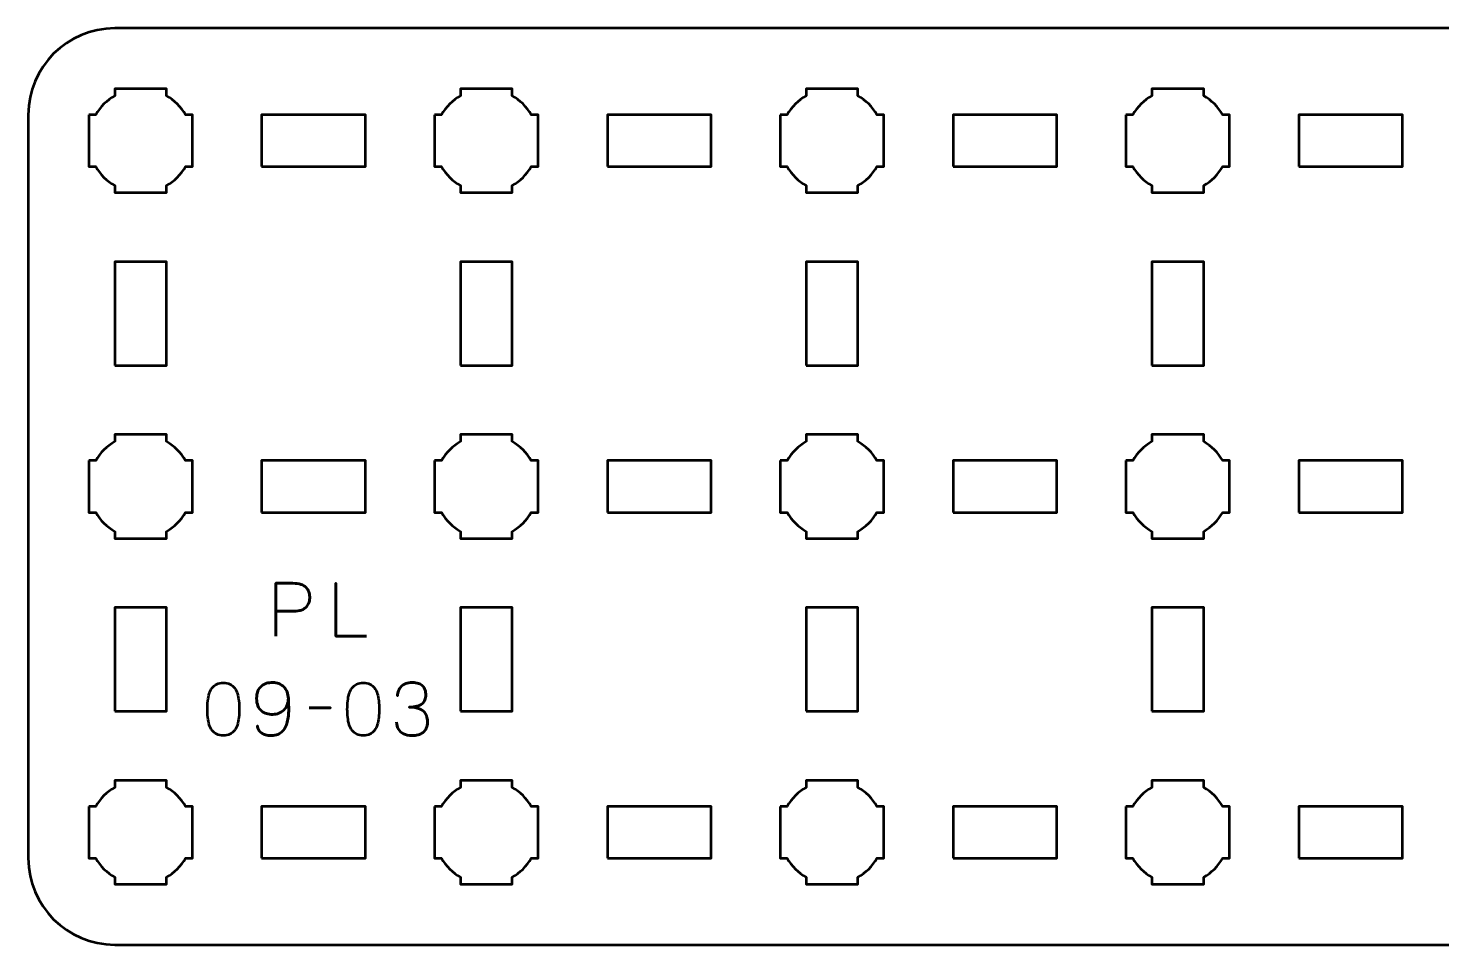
# Model space of a CAD drawing. Header units: centimetres. Extents: x -19.1 to -1.9, y -17.5 to -12.2.
# Drawn here: x -19.15 to -10.97, y -17.5 to -12.2 of the extents above; entities that cross this region are included whole.
import ezdxf

# ---------------------------------------------------------------- set-up
doc = ezdxf.new("R2010")
doc.units = ezdxf.units.CM
doc.header["$MEASUREMENT"] = 0
doc.layers.add('Layer 1', color=7, linetype='Continuous')

msp = doc.modelspace()

# ---------------------------------------------------------------- linework, layer by layer
at = {"layer": 'Layer 1', "color": 250, "lineweight": 53}
for points in [[(-17.8, -13), (-17.2, -13), (-17.2, -12.7), (-17.8, -12.7), (-17.8, -13)], [(-15.8, -13), (-15.2, -13), (-15.2, -12.7), (-15.8, -12.7), (-15.8, -13)], [(-13.8, -13), (-13.2, -13), (-13.2, -12.7), (-13.8, -12.7), (-13.8, -13)], [(-11.8, -13), (-11.2, -13), (-11.2, -12.7), (-11.8, -12.7), (-11.8, -13)], [(-18.65, -14.15), (-18.35, -14.15), (-18.35, -13.55), (-18.65, -13.55), (-18.65, -14.15)], [(-16.65, -14.15), (-16.35, -14.15), (-16.35, -13.55), (-16.65, -13.55), (-16.65, -14.15)], [(-14.65, -14.15), (-14.35, -14.15), (-14.35, -13.55), (-14.65, -13.55), (-14.65, -14.15)], [(-12.65, -14.15), (-12.35, -14.15), (-12.35, -13.55), (-12.65, -13.55), (-12.65, -14.15)], [(-17.8, -15), (-17.2, -15), (-17.2, -14.7), (-17.8, -14.7), (-17.8, -15)], [(-15.8, -15), (-15.2, -15), (-15.2, -14.7), (-15.8, -14.7), (-15.8, -15)], [(-13.8, -15), (-13.2, -15), (-13.2, -14.7), (-13.8, -14.7), (-13.8, -15)], [(-11.8, -15), (-11.2, -15), (-11.2, -14.7), (-11.8, -14.7), (-11.8, -15)], [(-18.65, -16.15), (-18.35, -16.15), (-18.35, -15.55), (-18.65, -15.55), (-18.65, -16.15)], [(-16.65, -16.15), (-16.35, -16.15), (-16.35, -15.55), (-16.65, -15.55), (-16.65, -16.15)], [(-14.65, -16.15), (-14.35, -16.15), (-14.35, -15.55), (-14.65, -15.55), (-14.65, -16.15)], [(-12.65, -16.15), (-12.35, -16.15), (-12.35, -15.55), (-12.65, -15.55), (-12.65, -16.15)], [(-17.8, -17), (-17.2, -17), (-17.2, -16.7), (-17.8, -16.7), (-17.8, -17)], [(-15.8, -17), (-15.2, -17), (-15.2, -16.7), (-15.8, -16.7), (-15.8, -17)], [(-13.8, -17), (-13.2, -17), (-13.2, -16.7), (-13.8, -16.7), (-13.8, -17)], [(-11.8, -17), (-11.2, -17), (-11.2, -16.7), (-11.8, -16.7), (-11.8, -17)]]:
    msp.add_lwpolyline(points, close=True, dxfattribs=at)
msp.add_open_spline([(-19.15, -17), (-19.15, -17), (-19.15, -12.7), (-19.15, -12.7), (-19.15, -12.7), (-19.15, -12.42391), (-18.92609, -12.2), (-18.65, -12.2), (-18.65, -12.2), (-18.65, -12.2), (-2.35, -12.2), (-2.35, -12.2), (-2.35, -12.2), (-2.07391, -12.2), (-1.85, -12.42391), (-1.85, -12.7), (-1.85, -12.7), (-1.85, -12.7), (-1.85, -17), (-1.85, -17), (-1.85, -17), (-1.85, -17.27609), (-2.07391, -17.5), (-2.35, -17.5), (-2.35, -17.5), (-2.35, -17.5), (-18.65, -17.5), (-18.65, -17.5), (-18.65, -17.5), (-18.92609, -17.5), (-19.15, -17.27609), (-19.15, -17)], degree=3, knots=[0, 0, 0, 0, 0.125, 0.125, 0.125, 0.125, 0.25, 0.25, 0.25, 0.25, 0.375, 0.375, 0.375, 0.375, 0.5, 0.5, 0.5, 0.5, 0.625, 0.625, 0.625, 0.625, 0.75, 0.75, 0.75, 0.75, 0.875, 0.875, 0.875, 0.875, 1, 1, 1, 1], dxfattribs=at)
at = {"layer": 'Layer 1', "lineweight": 53}
for points in [[(-18.8, -12.7), (-18.8, -12.7), (-18.75985, -12.7), (-18.75985, -12.7), (-18.75985, -12.7), (-18.7335, -12.65447), (-18.69553, -12.6165), (-18.65, -12.59015), (-18.65, -12.59015), (-18.65, -12.59015), (-18.65, -12.55), (-18.65, -12.55), (-18.65, -12.55), (-18.65, -12.55), (-18.5, -12.55), (-18.5, -12.55), (-18.5, -12.55), (-18.5, -12.55), (-18.35, -12.55), (-18.35, -12.55), (-18.35, -12.55), (-18.35, -12.55), (-18.35, -12.59015), (-18.35, -12.59015), (-18.35, -12.59015), (-18.30447, -12.6165), (-18.2665, -12.65447), (-18.24015, -12.7), (-18.24015, -12.7), (-18.24015, -12.7), (-18.2, -12.7), (-18.2, -12.7), (-18.2, -12.7), (-18.2, -12.7), (-18.2, -12.85), (-18.2, -12.85), (-18.2, -12.85), (-18.2, -12.85), (-18.2, -13), (-18.2, -13), (-18.2, -13), (-18.2, -13), (-18.24015, -13), (-18.24015, -13), (-18.24015, -13), (-18.2665, -13.04553), (-18.30447, -13.0835), (-18.35, -13.10985), (-18.35, -13.10985), (-18.35, -13.10985), (-18.35, -13.15), (-18.35, -13.15), (-18.35, -13.15), (-18.35, -13.15), (-18.5, -13.15), (-18.5, -13.15), (-18.5, -13.15), (-18.5, -13.15), (-18.65, -13.15), (-18.65, -13.15), (-18.65, -13.15), (-18.65, -13.15), (-18.65, -13.10985), (-18.65, -13.10985), (-18.65, -13.10985), (-18.69553, -13.0835), (-18.7335, -13.04553), (-18.75985, -13), (-18.75985, -13), (-18.75985, -13), (-18.8, -13), (-18.8, -13), (-18.8, -13), (-18.8, -13), (-18.8, -12.85), (-18.8, -12.85), (-18.8, -12.85), (-18.8, -12.85), (-18.8, -12.7), (-18.8, -12.7)], [(-16.8, -12.7), (-16.8, -12.7), (-16.75985, -12.7), (-16.75985, -12.7), (-16.75985, -12.7), (-16.7335, -12.65447), (-16.69553, -12.6165), (-16.65, -12.59015), (-16.65, -12.59015), (-16.65, -12.59015), (-16.65, -12.55), (-16.65, -12.55), (-16.65, -12.55), (-16.65, -12.55), (-16.5, -12.55), (-16.5, -12.55), (-16.5, -12.55), (-16.5, -12.55), (-16.35, -12.55), (-16.35, -12.55), (-16.35, -12.55), (-16.35, -12.55), (-16.35, -12.59015), (-16.35, -12.59015), (-16.35, -12.59015), (-16.30447, -12.6165), (-16.2665, -12.65447), (-16.24015, -12.7), (-16.24015, -12.7), (-16.24015, -12.7), (-16.2, -12.7), (-16.2, -12.7), (-16.2, -12.7), (-16.2, -12.7), (-16.2, -12.85), (-16.2, -12.85), (-16.2, -12.85), (-16.2, -12.85), (-16.2, -13), (-16.2, -13), (-16.2, -13), (-16.2, -13), (-16.24015, -13), (-16.24015, -13), (-16.24015, -13), (-16.2665, -13.04553), (-16.30447, -13.0835), (-16.35, -13.10985), (-16.35, -13.10985), (-16.35, -13.10985), (-16.35, -13.15), (-16.35, -13.15), (-16.35, -13.15), (-16.35, -13.15), (-16.5, -13.15), (-16.5, -13.15), (-16.5, -13.15), (-16.5, -13.15), (-16.65, -13.15), (-16.65, -13.15), (-16.65, -13.15), (-16.65, -13.15), (-16.65, -13.10985), (-16.65, -13.10985), (-16.65, -13.10985), (-16.69553, -13.0835), (-16.7335, -13.04553), (-16.75985, -13), (-16.75985, -13), (-16.75985, -13), (-16.8, -13), (-16.8, -13), (-16.8, -13), (-16.8, -13), (-16.8, -12.85), (-16.8, -12.85), (-16.8, -12.85), (-16.8, -12.85), (-16.8, -12.7), (-16.8, -12.7)], [(-14.8, -12.7), (-14.8, -12.7), (-14.75985, -12.7), (-14.75985, -12.7), (-14.75985, -12.7), (-14.7335, -12.65447), (-14.69553, -12.6165), (-14.65, -12.59015), (-14.65, -12.59015), (-14.65, -12.59015), (-14.65, -12.55), (-14.65, -12.55), (-14.65, -12.55), (-14.65, -12.55), (-14.5, -12.55), (-14.5, -12.55), (-14.5, -12.55), (-14.5, -12.55), (-14.35, -12.55), (-14.35, -12.55), (-14.35, -12.55), (-14.35, -12.55), (-14.35, -12.59015), (-14.35, -12.59015), (-14.35, -12.59015), (-14.30447, -12.6165), (-14.2665, -12.65447), (-14.24015, -12.7), (-14.24015, -12.7), (-14.24015, -12.7), (-14.2, -12.7), (-14.2, -12.7), (-14.2, -12.7), (-14.2, -12.7), (-14.2, -12.85), (-14.2, -12.85), (-14.2, -12.85), (-14.2, -12.85), (-14.2, -13), (-14.2, -13), (-14.2, -13), (-14.2, -13), (-14.24015, -13), (-14.24015, -13), (-14.24015, -13), (-14.2665, -13.04553), (-14.30447, -13.0835), (-14.35, -13.10985), (-14.35, -13.10985), (-14.35, -13.10985), (-14.35, -13.15), (-14.35, -13.15), (-14.35, -13.15), (-14.35, -13.15), (-14.5, -13.15), (-14.5, -13.15), (-14.5, -13.15), (-14.5, -13.15), (-14.65, -13.15), (-14.65, -13.15), (-14.65, -13.15), (-14.65, -13.15), (-14.65, -13.10985), (-14.65, -13.10985), (-14.65, -13.10985), (-14.69553, -13.0835), (-14.7335, -13.04553), (-14.75985, -13), (-14.75985, -13), (-14.75985, -13), (-14.8, -13), (-14.8, -13), (-14.8, -13), (-14.8, -13), (-14.8, -12.85), (-14.8, -12.85), (-14.8, -12.85), (-14.8, -12.85), (-14.8, -12.7), (-14.8, -12.7)], [(-12.8, -12.7), (-12.8, -12.7), (-12.75985, -12.7), (-12.75985, -12.7), (-12.75985, -12.7), (-12.7335, -12.65447), (-12.69553, -12.6165), (-12.65, -12.59015), (-12.65, -12.59015), (-12.65, -12.59015), (-12.65, -12.55), (-12.65, -12.55), (-12.65, -12.55), (-12.65, -12.55), (-12.5, -12.55), (-12.5, -12.55), (-12.5, -12.55), (-12.5, -12.55), (-12.35, -12.55), (-12.35, -12.55), (-12.35, -12.55), (-12.35, -12.55), (-12.35, -12.59015), (-12.35, -12.59015), (-12.35, -12.59015), (-12.30447, -12.6165), (-12.2665, -12.65447), (-12.24015, -12.7), (-12.24015, -12.7), (-12.24015, -12.7), (-12.2, -12.7), (-12.2, -12.7), (-12.2, -12.7), (-12.2, -12.7), (-12.2, -12.85), (-12.2, -12.85), (-12.2, -12.85), (-12.2, -12.85), (-12.2, -13), (-12.2, -13), (-12.2, -13), (-12.2, -13), (-12.24015, -13), (-12.24015, -13), (-12.24015, -13), (-12.2665, -13.04553), (-12.30447, -13.0835), (-12.35, -13.10985), (-12.35, -13.10985), (-12.35, -13.10985), (-12.35, -13.15), (-12.35, -13.15), (-12.35, -13.15), (-12.35, -13.15), (-12.5, -13.15), (-12.5, -13.15), (-12.5, -13.15), (-12.5, -13.15), (-12.65, -13.15), (-12.65, -13.15), (-12.65, -13.15), (-12.65, -13.15), (-12.65, -13.10985), (-12.65, -13.10985), (-12.65, -13.10985), (-12.69553, -13.0835), (-12.7335, -13.04553), (-12.75985, -13), (-12.75985, -13), (-12.75985, -13), (-12.8, -13), (-12.8, -13), (-12.8, -13), (-12.8, -13), (-12.8, -12.85), (-12.8, -12.85), (-12.8, -12.85), (-12.8, -12.85), (-12.8, -12.7), (-12.8, -12.7)], [(-18.8, -14.7), (-18.8, -14.7), (-18.75985, -14.7), (-18.75985, -14.7), (-18.75985, -14.7), (-18.7335, -14.65447), (-18.69553, -14.6165), (-18.65, -14.59015), (-18.65, -14.59015), (-18.65, -14.59015), (-18.65, -14.55), (-18.65, -14.55), (-18.65, -14.55), (-18.65, -14.55), (-18.5, -14.55), (-18.5, -14.55), (-18.5, -14.55), (-18.5, -14.55), (-18.35, -14.55), (-18.35, -14.55), (-18.35, -14.55), (-18.35, -14.55), (-18.35, -14.59015), (-18.35, -14.59015), (-18.35, -14.59015), (-18.30447, -14.6165), (-18.2665, -14.65447), (-18.24015, -14.7), (-18.24015, -14.7), (-18.24015, -14.7), (-18.2, -14.7), (-18.2, -14.7), (-18.2, -14.7), (-18.2, -14.7), (-18.2, -14.85), (-18.2, -14.85), (-18.2, -14.85), (-18.2, -14.85), (-18.2, -15), (-18.2, -15), (-18.2, -15), (-18.2, -15), (-18.24015, -15), (-18.24015, -15), (-18.24015, -15), (-18.2665, -15.04553), (-18.30447, -15.0835), (-18.35, -15.10985), (-18.35, -15.10985), (-18.35, -15.10985), (-18.35, -15.15), (-18.35, -15.15), (-18.35, -15.15), (-18.35, -15.15), (-18.5, -15.15), (-18.5, -15.15), (-18.5, -15.15), (-18.5, -15.15), (-18.65, -15.15), (-18.65, -15.15), (-18.65, -15.15), (-18.65, -15.15), (-18.65, -15.10985), (-18.65, -15.10985), (-18.65, -15.10985), (-18.69553, -15.0835), (-18.7335, -15.04553), (-18.75985, -15), (-18.75985, -15), (-18.75985, -15), (-18.8, -15), (-18.8, -15), (-18.8, -15), (-18.8, -15), (-18.8, -14.85), (-18.8, -14.85), (-18.8, -14.85), (-18.8, -14.85), (-18.8, -14.7), (-18.8, -14.7)], [(-16.8, -14.7), (-16.8, -14.7), (-16.75985, -14.7), (-16.75985, -14.7), (-16.75985, -14.7), (-16.7335, -14.65447), (-16.69553, -14.6165), (-16.65, -14.59015), (-16.65, -14.59015), (-16.65, -14.59015), (-16.65, -14.55), (-16.65, -14.55), (-16.65, -14.55), (-16.65, -14.55), (-16.5, -14.55), (-16.5, -14.55), (-16.5, -14.55), (-16.5, -14.55), (-16.35, -14.55), (-16.35, -14.55), (-16.35, -14.55), (-16.35, -14.55), (-16.35, -14.59015), (-16.35, -14.59015), (-16.35, -14.59015), (-16.30447, -14.6165), (-16.2665, -14.65447), (-16.24015, -14.7), (-16.24015, -14.7), (-16.24015, -14.7), (-16.2, -14.7), (-16.2, -14.7), (-16.2, -14.7), (-16.2, -14.7), (-16.2, -14.85), (-16.2, -14.85), (-16.2, -14.85), (-16.2, -14.85), (-16.2, -15), (-16.2, -15), (-16.2, -15), (-16.2, -15), (-16.24015, -15), (-16.24015, -15), (-16.24015, -15), (-16.2665, -15.04553), (-16.30447, -15.0835), (-16.35, -15.10985), (-16.35, -15.10985), (-16.35, -15.10985), (-16.35, -15.15), (-16.35, -15.15), (-16.35, -15.15), (-16.35, -15.15), (-16.5, -15.15), (-16.5, -15.15), (-16.5, -15.15), (-16.5, -15.15), (-16.65, -15.15), (-16.65, -15.15), (-16.65, -15.15), (-16.65, -15.15), (-16.65, -15.10985), (-16.65, -15.10985), (-16.65, -15.10985), (-16.69553, -15.0835), (-16.7335, -15.04553), (-16.75985, -15), (-16.75985, -15), (-16.75985, -15), (-16.8, -15), (-16.8, -15), (-16.8, -15), (-16.8, -15), (-16.8, -14.85), (-16.8, -14.85), (-16.8, -14.85), (-16.8, -14.85), (-16.8, -14.7), (-16.8, -14.7)], [(-14.8, -14.7), (-14.8, -14.7), (-14.75985, -14.7), (-14.75985, -14.7), (-14.75985, -14.7), (-14.7335, -14.65447), (-14.69553, -14.6165), (-14.65, -14.59015), (-14.65, -14.59015), (-14.65, -14.59015), (-14.65, -14.55), (-14.65, -14.55), (-14.65, -14.55), (-14.65, -14.55), (-14.5, -14.55), (-14.5, -14.55), (-14.5, -14.55), (-14.5, -14.55), (-14.35, -14.55), (-14.35, -14.55), (-14.35, -14.55), (-14.35, -14.55), (-14.35, -14.59015), (-14.35, -14.59015), (-14.35, -14.59015), (-14.30447, -14.6165), (-14.2665, -14.65447), (-14.24015, -14.7), (-14.24015, -14.7), (-14.24015, -14.7), (-14.2, -14.7), (-14.2, -14.7), (-14.2, -14.7), (-14.2, -14.7), (-14.2, -14.85), (-14.2, -14.85), (-14.2, -14.85), (-14.2, -14.85), (-14.2, -15), (-14.2, -15), (-14.2, -15), (-14.2, -15), (-14.24015, -15), (-14.24015, -15), (-14.24015, -15), (-14.2665, -15.04553), (-14.30447, -15.0835), (-14.35, -15.10985), (-14.35, -15.10985), (-14.35, -15.10985), (-14.35, -15.15), (-14.35, -15.15), (-14.35, -15.15), (-14.35, -15.15), (-14.5, -15.15), (-14.5, -15.15), (-14.5, -15.15), (-14.5, -15.15), (-14.65, -15.15), (-14.65, -15.15), (-14.65, -15.15), (-14.65, -15.15), (-14.65, -15.10985), (-14.65, -15.10985), (-14.65, -15.10985), (-14.69553, -15.0835), (-14.7335, -15.04553), (-14.75985, -15), (-14.75985, -15), (-14.75985, -15), (-14.8, -15), (-14.8, -15), (-14.8, -15), (-14.8, -15), (-14.8, -14.85), (-14.8, -14.85), (-14.8, -14.85), (-14.8, -14.85), (-14.8, -14.7), (-14.8, -14.7)], [(-12.8, -14.7), (-12.8, -14.7), (-12.75985, -14.7), (-12.75985, -14.7), (-12.75985, -14.7), (-12.7335, -14.65447), (-12.69553, -14.6165), (-12.65, -14.59015), (-12.65, -14.59015), (-12.65, -14.59015), (-12.65, -14.55), (-12.65, -14.55), (-12.65, -14.55), (-12.65, -14.55), (-12.5, -14.55), (-12.5, -14.55), (-12.5, -14.55), (-12.5, -14.55), (-12.35, -14.55), (-12.35, -14.55), (-12.35, -14.55), (-12.35, -14.55), (-12.35, -14.59015), (-12.35, -14.59015), (-12.35, -14.59015), (-12.30447, -14.6165), (-12.2665, -14.65447), (-12.24015, -14.7), (-12.24015, -14.7), (-12.24015, -14.7), (-12.2, -14.7), (-12.2, -14.7), (-12.2, -14.7), (-12.2, -14.7), (-12.2, -14.85), (-12.2, -14.85), (-12.2, -14.85), (-12.2, -14.85), (-12.2, -15), (-12.2, -15), (-12.2, -15), (-12.2, -15), (-12.24015, -15), (-12.24015, -15), (-12.24015, -15), (-12.2665, -15.04553), (-12.30447, -15.0835), (-12.35, -15.10985), (-12.35, -15.10985), (-12.35, -15.10985), (-12.35, -15.15), (-12.35, -15.15), (-12.35, -15.15), (-12.35, -15.15), (-12.5, -15.15), (-12.5, -15.15), (-12.5, -15.15), (-12.5, -15.15), (-12.65, -15.15), (-12.65, -15.15), (-12.65, -15.15), (-12.65, -15.15), (-12.65, -15.10985), (-12.65, -15.10985), (-12.65, -15.10985), (-12.69553, -15.0835), (-12.7335, -15.04553), (-12.75985, -15), (-12.75985, -15), (-12.75985, -15), (-12.8, -15), (-12.8, -15), (-12.8, -15), (-12.8, -15), (-12.8, -14.85), (-12.8, -14.85), (-12.8, -14.85), (-12.8, -14.85), (-12.8, -14.7), (-12.8, -14.7)], [(-18.8, -16.7), (-18.8, -16.7), (-18.75985, -16.7), (-18.75985, -16.7), (-18.75985, -16.7), (-18.7335, -16.65447), (-18.69553, -16.6165), (-18.65, -16.59015), (-18.65, -16.59015), (-18.65, -16.59015), (-18.65, -16.55), (-18.65, -16.55), (-18.65, -16.55), (-18.65, -16.55), (-18.5, -16.55), (-18.5, -16.55), (-18.5, -16.55), (-18.5, -16.55), (-18.35, -16.55), (-18.35, -16.55), (-18.35, -16.55), (-18.35, -16.55), (-18.35, -16.59015), (-18.35, -16.59015), (-18.35, -16.59015), (-18.30447, -16.6165), (-18.2665, -16.65447), (-18.24015, -16.7), (-18.24015, -16.7), (-18.24015, -16.7), (-18.2, -16.7), (-18.2, -16.7), (-18.2, -16.7), (-18.2, -16.7), (-18.2, -16.85), (-18.2, -16.85), (-18.2, -16.85), (-18.2, -16.85), (-18.2, -17), (-18.2, -17), (-18.2, -17), (-18.2, -17), (-18.24015, -17), (-18.24015, -17), (-18.24015, -17), (-18.2665, -17.04553), (-18.30447, -17.0835), (-18.35, -17.10985), (-18.35, -17.10985), (-18.35, -17.10985), (-18.35, -17.15), (-18.35, -17.15), (-18.35, -17.15), (-18.35, -17.15), (-18.5, -17.15), (-18.5, -17.15), (-18.5, -17.15), (-18.5, -17.15), (-18.65, -17.15), (-18.65, -17.15), (-18.65, -17.15), (-18.65, -17.15), (-18.65, -17.10985), (-18.65, -17.10985), (-18.65, -17.10985), (-18.69553, -17.0835), (-18.7335, -17.04553), (-18.75985, -17), (-18.75985, -17), (-18.75985, -17), (-18.8, -17), (-18.8, -17), (-18.8, -17), (-18.8, -17), (-18.8, -16.85), (-18.8, -16.85), (-18.8, -16.85), (-18.8, -16.85), (-18.8, -16.7), (-18.8, -16.7)], [(-16.8, -16.7), (-16.8, -16.7), (-16.75985, -16.7), (-16.75985, -16.7), (-16.75985, -16.7), (-16.7335, -16.65447), (-16.69553, -16.6165), (-16.65, -16.59015), (-16.65, -16.59015), (-16.65, -16.59015), (-16.65, -16.55), (-16.65, -16.55), (-16.65, -16.55), (-16.65, -16.55), (-16.5, -16.55), (-16.5, -16.55), (-16.5, -16.55), (-16.5, -16.55), (-16.35, -16.55), (-16.35, -16.55), (-16.35, -16.55), (-16.35, -16.55), (-16.35, -16.59015), (-16.35, -16.59015), (-16.35, -16.59015), (-16.30447, -16.6165), (-16.2665, -16.65447), (-16.24015, -16.7), (-16.24015, -16.7), (-16.24015, -16.7), (-16.2, -16.7), (-16.2, -16.7), (-16.2, -16.7), (-16.2, -16.7), (-16.2, -16.85), (-16.2, -16.85), (-16.2, -16.85), (-16.2, -16.85), (-16.2, -17), (-16.2, -17), (-16.2, -17), (-16.2, -17), (-16.24015, -17), (-16.24015, -17), (-16.24015, -17), (-16.2665, -17.04553), (-16.30447, -17.0835), (-16.35, -17.10985), (-16.35, -17.10985), (-16.35, -17.10985), (-16.35, -17.15), (-16.35, -17.15), (-16.35, -17.15), (-16.35, -17.15), (-16.5, -17.15), (-16.5, -17.15), (-16.5, -17.15), (-16.5, -17.15), (-16.65, -17.15), (-16.65, -17.15), (-16.65, -17.15), (-16.65, -17.15), (-16.65, -17.10985), (-16.65, -17.10985), (-16.65, -17.10985), (-16.69553, -17.0835), (-16.7335, -17.04553), (-16.75985, -17), (-16.75985, -17), (-16.75985, -17), (-16.8, -17), (-16.8, -17), (-16.8, -17), (-16.8, -17), (-16.8, -16.85), (-16.8, -16.85), (-16.8, -16.85), (-16.8, -16.85), (-16.8, -16.7), (-16.8, -16.7)], [(-14.8, -16.7), (-14.8, -16.7), (-14.75985, -16.7), (-14.75985, -16.7), (-14.75985, -16.7), (-14.7335, -16.65447), (-14.69553, -16.6165), (-14.65, -16.59015), (-14.65, -16.59015), (-14.65, -16.59015), (-14.65, -16.55), (-14.65, -16.55), (-14.65, -16.55), (-14.65, -16.55), (-14.5, -16.55), (-14.5, -16.55), (-14.5, -16.55), (-14.5, -16.55), (-14.35, -16.55), (-14.35, -16.55), (-14.35, -16.55), (-14.35, -16.55), (-14.35, -16.59015), (-14.35, -16.59015), (-14.35, -16.59015), (-14.30447, -16.6165), (-14.2665, -16.65447), (-14.24015, -16.7), (-14.24015, -16.7), (-14.24015, -16.7), (-14.2, -16.7), (-14.2, -16.7), (-14.2, -16.7), (-14.2, -16.7), (-14.2, -16.85), (-14.2, -16.85), (-14.2, -16.85), (-14.2, -16.85), (-14.2, -17), (-14.2, -17), (-14.2, -17), (-14.2, -17), (-14.24015, -17), (-14.24015, -17), (-14.24015, -17), (-14.2665, -17.04553), (-14.30447, -17.0835), (-14.35, -17.10985), (-14.35, -17.10985), (-14.35, -17.10985), (-14.35, -17.15), (-14.35, -17.15), (-14.35, -17.15), (-14.35, -17.15), (-14.5, -17.15), (-14.5, -17.15), (-14.5, -17.15), (-14.5, -17.15), (-14.65, -17.15), (-14.65, -17.15), (-14.65, -17.15), (-14.65, -17.15), (-14.65, -17.10985), (-14.65, -17.10985), (-14.65, -17.10985), (-14.69553, -17.0835), (-14.7335, -17.04553), (-14.75985, -17), (-14.75985, -17), (-14.75985, -17), (-14.8, -17), (-14.8, -17), (-14.8, -17), (-14.8, -17), (-14.8, -16.85), (-14.8, -16.85), (-14.8, -16.85), (-14.8, -16.85), (-14.8, -16.7), (-14.8, -16.7)], [(-12.8, -16.7), (-12.8, -16.7), (-12.75985, -16.7), (-12.75985, -16.7), (-12.75985, -16.7), (-12.7335, -16.65447), (-12.69553, -16.6165), (-12.65, -16.59015), (-12.65, -16.59015), (-12.65, -16.59015), (-12.65, -16.55), (-12.65, -16.55), (-12.65, -16.55), (-12.65, -16.55), (-12.5, -16.55), (-12.5, -16.55), (-12.5, -16.55), (-12.5, -16.55), (-12.35, -16.55), (-12.35, -16.55), (-12.35, -16.55), (-12.35, -16.55), (-12.35, -16.59015), (-12.35, -16.59015), (-12.35, -16.59015), (-12.30447, -16.6165), (-12.2665, -16.65447), (-12.24015, -16.7), (-12.24015, -16.7), (-12.24015, -16.7), (-12.2, -16.7), (-12.2, -16.7), (-12.2, -16.7), (-12.2, -16.7), (-12.2, -16.85), (-12.2, -16.85), (-12.2, -16.85), (-12.2, -16.85), (-12.2, -17), (-12.2, -17), (-12.2, -17), (-12.2, -17), (-12.24015, -17), (-12.24015, -17), (-12.24015, -17), (-12.2665, -17.04553), (-12.30447, -17.0835), (-12.35, -17.10985), (-12.35, -17.10985), (-12.35, -17.10985), (-12.35, -17.15), (-12.35, -17.15), (-12.35, -17.15), (-12.35, -17.15), (-12.5, -17.15), (-12.5, -17.15), (-12.5, -17.15), (-12.5, -17.15), (-12.65, -17.15), (-12.65, -17.15), (-12.65, -17.15), (-12.65, -17.15), (-12.65, -17.10985), (-12.65, -17.10985), (-12.65, -17.10985), (-12.69553, -17.0835), (-12.7335, -17.04553), (-12.75985, -17), (-12.75985, -17), (-12.75985, -17), (-12.8, -17), (-12.8, -17), (-12.8, -17), (-12.8, -17), (-12.8, -16.85), (-12.8, -16.85), (-12.8, -16.85), (-12.8, -16.85), (-12.8, -16.7), (-12.8, -16.7)]]:
    msp.add_open_spline(points, degree=3, knots=[0, 0, 0, 0, 0.05, 0.05, 0.05, 0.05, 0.1, 0.1, 0.1, 0.1, 0.15, 0.15, 0.15, 0.15, 0.2, 0.2, 0.2, 0.2, 0.25, 0.25, 0.25, 0.25, 0.3, 0.3, 0.3, 0.3, 0.35, 0.35, 0.35, 0.35, 0.4, 0.4, 0.4, 0.4, 0.45, 0.45, 0.45, 0.45, 0.5, 0.5, 0.5, 0.5, 0.55, 0.55, 0.55, 0.55, 0.6, 0.6, 0.6, 0.6, 0.65, 0.65, 0.65, 0.65, 0.7, 0.7, 0.7, 0.7, 0.75, 0.75, 0.75, 0.75, 0.8, 0.8, 0.8, 0.8, 0.85, 0.85, 0.85, 0.85, 0.9, 0.9, 0.9, 0.9, 0.95, 0.95, 0.95, 0.95, 1, 1, 1, 1], dxfattribs=at)
at = {"layer": 'Layer 1', "color": 5, "lineweight": 53}
for points, knots in [([(-17.71762, -15.71494), (-17.71762, -15.71494), (-17.71762, -15.40972), (-17.71762, -15.40972), (-17.71762, -15.40972), (-17.71762, -15.40972), (-17.62025, -15.40972), (-17.62025, -15.40972), (-17.62025, -15.40972), (-17.60078, -15.40979), (-17.58477, -15.41198), (-17.57214, -15.41621), (-17.57214, -15.41621), (-17.55958, -15.42037), (-17.5497, -15.42616), (-17.54257, -15.4335), (-17.54257, -15.4335), (-17.53545, -15.44076), (-17.53037, -15.44909), (-17.52726, -15.45847), (-17.52726, -15.45847), (-17.52423, -15.46786), (-17.52247, -15.47766), (-17.52204, -15.48804), (-17.52204, -15.48804), (-17.52155, -15.49841), (-17.52275, -15.50857), (-17.52557, -15.51844), (-17.52557, -15.51844), (-17.52846, -15.52832), (-17.53333, -15.53728), (-17.54032, -15.54533), (-17.54032, -15.54533), (-17.54723, -15.55337), (-17.55661, -15.55979), (-17.5684, -15.56452), (-17.5684, -15.56452), (-17.58018, -15.56931), (-17.59478, -15.57171), (-17.61221, -15.57185), (-17.61221, -15.57185), (-17.61221, -15.57185), (-17.71762, -15.57185), (-17.71762, -15.57185), (-17.71762, -15.57185), (-17.71762, -15.57185), (-17.61221, -15.57185), (-17.61221, -15.57185), (-17.61221, -15.57185), (-17.59514, -15.57171), (-17.58067, -15.56931), (-17.56896, -15.56452), (-17.56896, -15.56452), (-17.55718, -15.55979), (-17.54779, -15.55337), (-17.54074, -15.54533), (-17.54074, -15.54533), (-17.53375, -15.53728), (-17.52874, -15.52832), (-17.52578, -15.51844), (-17.52578, -15.51844), (-17.52282, -15.50857), (-17.52155, -15.49841), (-17.52204, -15.48804), (-17.52204, -15.48804), (-17.52247, -15.47766), (-17.52423, -15.46786), (-17.5274, -15.45847), (-17.5274, -15.45847), (-17.53051, -15.44909), (-17.53573, -15.44076), (-17.54286, -15.4335), (-17.54286, -15.4335), (-17.55005, -15.42616), (-17.55993, -15.42037), (-17.57249, -15.41621), (-17.57249, -15.41621), (-17.58512, -15.41198), (-17.60099, -15.40979), (-17.62025, -15.40972), (-17.62025, -15.40972), (-17.62025, -15.40972), (-17.71762, -15.40972), (-17.71762, -15.40972), (-17.71762, -15.40972), (-17.71762, -15.40972), (-17.71762, -15.71494), (-17.71762, -15.71494)], [0, 0, 0, 0, 0.0454545, 0.0454545, 0.0454545, 0.0454545, 0.0909091, 0.0909091, 0.0909091, 0.0909091, 0.1363636, 0.1363636, 0.1363636, 0.1363636, 0.1818182, 0.1818182, 0.1818182, 0.1818182, 0.2272727, 0.2272727, 0.2272727, 0.2272727, 0.2727273, 0.2727273, 0.2727273, 0.2727273, 0.3181818, 0.3181818, 0.3181818, 0.3181818, 0.3636364, 0.3636364, 0.3636364, 0.3636364, 0.4090909, 0.4090909, 0.4090909, 0.4090909, 0.4545455, 0.4545455, 0.4545455, 0.4545455, 0.5, 0.5, 0.5, 0.5, 0.5454545, 0.5454545, 0.5454545, 0.5454545, 0.5909091, 0.5909091, 0.5909091, 0.5909091, 0.6363636, 0.6363636, 0.6363636, 0.6363636, 0.6818182, 0.6818182, 0.6818182, 0.6818182, 0.7272727, 0.7272727, 0.7272727, 0.7272727, 0.7727273, 0.7727273, 0.7727273, 0.7727273, 0.8181818, 0.8181818, 0.8181818, 0.8181818, 0.8636364, 0.8636364, 0.8636364, 0.8636364, 0.9090909, 0.9090909, 0.9090909, 0.9090909, 0.9545455, 0.9545455, 0.9545455, 0.9545455, 1, 1, 1, 1]), ([(-17.19312, -15.71494), (-17.19312, -15.71494), (-17.37134, -15.71494), (-17.37134, -15.71494), (-17.37134, -15.71494), (-17.37134, -15.71494), (-17.37134, -15.40972), (-17.37134, -15.40972), (-17.37134, -15.40972), (-17.37134, -15.40972), (-17.37134, -15.71494), (-17.37134, -15.71494), (-17.37134, -15.71494), (-17.37134, -15.71494), (-17.19312, -15.71494), (-17.19312, -15.71494)], [0, 0, 0, 0, 0.25, 0.25, 0.25, 0.25, 0.5, 0.5, 0.5, 0.5, 0.75, 0.75, 0.75, 0.75, 1, 1, 1, 1]), ([(-18.02136, -16.29025), (-18.00655, -16.29018), (-17.99378, -16.28757), (-17.98312, -16.28249), (-17.98312, -16.28249), (-17.97254, -16.27741), (-17.96372, -16.27014), (-17.95667, -16.2609), (-17.95667, -16.2609), (-17.94968, -16.25159), (-17.94418, -16.24058), (-17.94009, -16.22788), (-17.94009, -16.22788), (-17.93606, -16.21518), (-17.93317, -16.20128), (-17.93155, -16.18604), (-17.93155, -16.18604), (-17.92985, -16.1708), (-17.92901, -16.15478), (-17.92908, -16.13785), (-17.92908, -16.13785), (-17.92901, -16.12099), (-17.92985, -16.10497), (-17.93155, -16.0898), (-17.93155, -16.0898), (-17.93317, -16.07463), (-17.93606, -16.06066), (-17.94009, -16.04796), (-17.94009, -16.04796), (-17.94418, -16.03533), (-17.94968, -16.02433), (-17.95667, -16.01494), (-17.95667, -16.01494), (-17.96372, -16.00563), (-17.97254, -15.99836), (-17.98312, -15.99328), (-17.98312, -15.99328), (-17.99378, -15.98813), (-18.00655, -15.98552), (-18.02136, -15.98545), (-18.02136, -15.98545), (-18.03618, -15.98552), (-18.04895, -15.98813), (-18.05961, -15.99328), (-18.05961, -15.99328), (-18.07019, -15.99836), (-18.07901, -16.00563), (-18.08606, -16.01494), (-18.08606, -16.01494), (-18.09305, -16.02433), (-18.09855, -16.03533), (-18.10264, -16.04796), (-18.10264, -16.04796), (-18.10667, -16.06066), (-18.10956, -16.07463), (-18.11118, -16.0898), (-18.11118, -16.0898), (-18.11287, -16.10497), (-18.11372, -16.12099), (-18.11365, -16.13785), (-18.11365, -16.13785), (-18.11372, -16.15478), (-18.11287, -16.1708), (-18.11118, -16.18604), (-18.11118, -16.18604), (-18.10956, -16.20128), (-18.10667, -16.21518), (-18.10264, -16.22788), (-18.10264, -16.22788), (-18.09855, -16.24058), (-18.09305, -16.25159), (-18.08606, -16.2609), (-18.08606, -16.2609), (-18.07901, -16.27014), (-18.07019, -16.27741), (-18.05961, -16.28249), (-18.05961, -16.28249), (-18.04895, -16.28757), (-18.03618, -16.29018), (-18.02136, -16.29025)], [0, 0, 0, 0, 0.05, 0.05, 0.05, 0.05, 0.1, 0.1, 0.1, 0.1, 0.15, 0.15, 0.15, 0.15, 0.2, 0.2, 0.2, 0.2, 0.25, 0.25, 0.25, 0.25, 0.3, 0.3, 0.3, 0.3, 0.35, 0.35, 0.35, 0.35, 0.4, 0.4, 0.4, 0.4, 0.45, 0.45, 0.45, 0.45, 0.5, 0.5, 0.5, 0.5, 0.55, 0.55, 0.55, 0.55, 0.6, 0.6, 0.6, 0.6, 0.65, 0.65, 0.65, 0.65, 0.7, 0.7, 0.7, 0.7, 0.75, 0.75, 0.75, 0.75, 0.8, 0.8, 0.8, 0.8, 0.85, 0.85, 0.85, 0.85, 0.9, 0.9, 0.9, 0.9, 0.95, 0.95, 0.95, 0.95, 1, 1, 1, 1]), ([(-18.02136, -16.29025), (-18.00655, -16.29018), (-17.99378, -16.28757), (-17.98312, -16.28249), (-17.98312, -16.28249), (-17.97254, -16.27741), (-17.96372, -16.27014), (-17.95667, -16.2609), (-17.95667, -16.2609), (-17.94968, -16.25159), (-17.94418, -16.24058), (-17.94009, -16.22788), (-17.94009, -16.22788), (-17.93606, -16.21518), (-17.93317, -16.20128), (-17.93155, -16.18604), (-17.93155, -16.18604), (-17.92985, -16.1708), (-17.92901, -16.15478), (-17.92908, -16.13785), (-17.92908, -16.13785), (-17.92901, -16.12099), (-17.92985, -16.10497), (-17.93155, -16.0898), (-17.93155, -16.0898), (-17.93317, -16.07463), (-17.93606, -16.06066), (-17.94009, -16.04796), (-17.94009, -16.04796), (-17.94418, -16.03533), (-17.94968, -16.02433), (-17.95667, -16.01494), (-17.95667, -16.01494), (-17.96372, -16.00563), (-17.97254, -15.99836), (-17.98312, -15.99328), (-17.98312, -15.99328), (-17.99378, -15.98813), (-18.00655, -15.98552), (-18.02136, -15.98545), (-18.02136, -15.98545), (-18.03618, -15.98552), (-18.04895, -15.98813), (-18.05961, -15.99328), (-18.05961, -15.99328), (-18.07019, -15.99836), (-18.07901, -16.00563), (-18.08606, -16.01494), (-18.08606, -16.01494), (-18.09305, -16.02433), (-18.09855, -16.03533), (-18.10264, -16.04796), (-18.10264, -16.04796), (-18.10667, -16.06066), (-18.10956, -16.07463), (-18.11118, -16.0898), (-18.11118, -16.0898), (-18.11287, -16.10497), (-18.11372, -16.12099), (-18.11365, -16.13785), (-18.11365, -16.13785), (-18.11372, -16.15478), (-18.11287, -16.1708), (-18.11118, -16.18604), (-18.11118, -16.18604), (-18.10956, -16.20128), (-18.10667, -16.21518), (-18.10264, -16.22788), (-18.10264, -16.22788), (-18.09855, -16.24058), (-18.09305, -16.25159), (-18.08606, -16.2609), (-18.08606, -16.2609), (-18.07901, -16.27014), (-18.07019, -16.27741), (-18.05961, -16.28249), (-18.05961, -16.28249), (-18.04895, -16.28757), (-18.03618, -16.29018), (-18.02136, -16.29025)], [0, 0, 0, 0, 0.05, 0.05, 0.05, 0.05, 0.1, 0.1, 0.1, 0.1, 0.15, 0.15, 0.15, 0.15, 0.2, 0.2, 0.2, 0.2, 0.25, 0.25, 0.25, 0.25, 0.3, 0.3, 0.3, 0.3, 0.35, 0.35, 0.35, 0.35, 0.4, 0.4, 0.4, 0.4, 0.45, 0.45, 0.45, 0.45, 0.5, 0.5, 0.5, 0.5, 0.55, 0.55, 0.55, 0.55, 0.6, 0.6, 0.6, 0.6, 0.65, 0.65, 0.65, 0.65, 0.7, 0.7, 0.7, 0.7, 0.75, 0.75, 0.75, 0.75, 0.8, 0.8, 0.8, 0.8, 0.85, 0.85, 0.85, 0.85, 0.9, 0.9, 0.9, 0.9, 0.95, 0.95, 0.95, 0.95, 1, 1, 1, 1]), ([(-17.64545, -16.07562), (-17.64552, -16.08952), (-17.64785, -16.10215), (-17.65236, -16.11344), (-17.65236, -16.11344), (-17.65688, -16.12473), (-17.66316, -16.13446), (-17.67134, -16.14258), (-17.67134, -16.14258), (-17.67946, -16.15069), (-17.68898, -16.1569), (-17.69992, -16.16128), (-17.69992, -16.16128), (-17.71085, -16.16565), (-17.72278, -16.16784), (-17.73562, -16.16791), (-17.73562, -16.16791), (-17.74853, -16.16798), (-17.76059, -16.16636), (-17.77181, -16.16311), (-17.77181, -16.16311), (-17.78303, -16.15986), (-17.79284, -16.15464), (-17.80138, -16.14745), (-17.80138, -16.14745), (-17.80991, -16.14032), (-17.81661, -16.1308), (-17.82141, -16.11894), (-17.82141, -16.11894), (-17.82621, -16.10716), (-17.82868, -16.0927), (-17.82875, -16.07562), (-17.82875, -16.07562), (-17.82868, -16.05862), (-17.82621, -16.04422), (-17.82141, -16.03244), (-17.82141, -16.03244), (-17.81661, -16.02066), (-17.80991, -16.01113), (-17.80138, -16.00394), (-17.80138, -16.00394), (-17.79284, -15.99667), (-17.78303, -15.99145), (-17.77181, -15.9882), (-17.77181, -15.9882), (-17.76059, -15.98489), (-17.74853, -15.98327), (-17.73562, -15.98334), (-17.73562, -15.98334), (-17.72278, -15.98341), (-17.71092, -15.98559), (-17.70013, -15.99004), (-17.70013, -15.99004), (-17.6894, -15.99441), (-17.67995, -16.00069), (-17.67198, -16.00881), (-17.67198, -16.00881), (-17.66393, -16.01699), (-17.65765, -16.02673), (-17.65307, -16.03802), (-17.65307, -16.03802), (-17.64848, -16.04923), (-17.64594, -16.06179), (-17.64545, -16.07562), (-17.64545, -16.07562), (-17.64517, -16.08261), (-17.64474, -16.091), (-17.64425, -16.10074), (-17.64425, -16.10074), (-17.64368, -16.11055), (-17.6434, -16.12113), (-17.64333, -16.13256), (-17.64333, -16.13256), (-17.64319, -16.14399), (-17.64361, -16.15577), (-17.64446, -16.16791), (-17.64446, -16.16791), (-17.64538, -16.18004), (-17.64707, -16.19197), (-17.64954, -16.20375), (-17.64954, -16.20375), (-17.65208, -16.21553), (-17.65568, -16.22661), (-17.66034, -16.23698), (-17.66034, -16.23698), (-17.66499, -16.24735), (-17.67106, -16.25652), (-17.67854, -16.2645), (-17.67854, -16.2645), (-17.68602, -16.27247), (-17.69519, -16.27875), (-17.70598, -16.28334), (-17.70598, -16.28334), (-17.71685, -16.28785), (-17.72969, -16.29018), (-17.74451, -16.29025), (-17.74451, -16.29025), (-17.75735, -16.29018), (-17.76821, -16.28891), (-17.77725, -16.28637), (-17.77725, -16.28637), (-17.78628, -16.2839), (-17.79368, -16.28058), (-17.79961, -16.27642), (-17.79961, -16.27642), (-17.80547, -16.27226), (-17.81012, -16.26767), (-17.81351, -16.26273), (-17.81351, -16.26273), (-17.8169, -16.25772), (-17.81944, -16.25279), (-17.82099, -16.24778), (-17.82099, -16.24778), (-17.82261, -16.24277), (-17.82367, -16.23818), (-17.82409, -16.23395), (-17.82409, -16.23395), (-17.82367, -16.23818), (-17.82261, -16.24277), (-17.82099, -16.24778), (-17.82099, -16.24778), (-17.81944, -16.25279), (-17.8169, -16.25772), (-17.81351, -16.26273), (-17.81351, -16.26273), (-17.81012, -16.26767), (-17.80547, -16.27226), (-17.79961, -16.27642), (-17.79961, -16.27642), (-17.79368, -16.28058), (-17.78628, -16.2839), (-17.77725, -16.28637), (-17.77725, -16.28637), (-17.76821, -16.28891), (-17.75735, -16.29018), (-17.74451, -16.29025), (-17.74451, -16.29025), (-17.72969, -16.29018), (-17.71685, -16.28785), (-17.70598, -16.28334), (-17.70598, -16.28334), (-17.69519, -16.27875), (-17.68602, -16.27247), (-17.67854, -16.2645), (-17.67854, -16.2645), (-17.67106, -16.25652), (-17.66499, -16.24735), (-17.66034, -16.23698), (-17.66034, -16.23698), (-17.65568, -16.22661), (-17.65208, -16.21553), (-17.64954, -16.20375), (-17.64954, -16.20375), (-17.64707, -16.19197), (-17.64538, -16.18004), (-17.64446, -16.16791), (-17.64446, -16.16791), (-17.64361, -16.15577), (-17.64319, -16.14399), (-17.64333, -16.13256), (-17.64333, -16.13256), (-17.6434, -16.12113), (-17.64368, -16.11055), (-17.64425, -16.10074), (-17.64425, -16.10074), (-17.64474, -16.091), (-17.64517, -16.08261), (-17.64545, -16.07562), (-17.64545, -16.07562), (-17.64594, -16.06179), (-17.64848, -16.04923), (-17.65307, -16.03802), (-17.65307, -16.03802), (-17.65765, -16.02673), (-17.66393, -16.01699), (-17.67198, -16.00881), (-17.67198, -16.00881), (-17.67995, -16.00069), (-17.6894, -15.99441), (-17.70013, -15.99004), (-17.70013, -15.99004), (-17.71092, -15.98559), (-17.72278, -15.98341), (-17.73562, -15.98334), (-17.73562, -15.98334), (-17.74853, -15.98327), (-17.76059, -15.98489), (-17.77181, -15.9882), (-17.77181, -15.9882), (-17.78303, -15.99145), (-17.79284, -15.99667), (-17.80138, -16.00394), (-17.80138, -16.00394), (-17.80991, -16.01113), (-17.81661, -16.02066), (-17.82141, -16.03244), (-17.82141, -16.03244), (-17.82621, -16.04422), (-17.82868, -16.05862), (-17.82875, -16.07562), (-17.82875, -16.07562), (-17.82868, -16.0927), (-17.82621, -16.10716), (-17.82141, -16.11894), (-17.82141, -16.11894), (-17.81661, -16.1308), (-17.80991, -16.14032), (-17.80138, -16.14745), (-17.80138, -16.14745), (-17.79284, -16.15464), (-17.78303, -16.15986), (-17.77181, -16.16311), (-17.77181, -16.16311), (-17.76059, -16.16636), (-17.74853, -16.16798), (-17.73562, -16.16791), (-17.73562, -16.16791), (-17.72278, -16.16784), (-17.71085, -16.16565), (-17.69992, -16.16128), (-17.69992, -16.16128), (-17.68898, -16.1569), (-17.67946, -16.15069), (-17.67134, -16.14258), (-17.67134, -16.14258), (-17.66316, -16.13446), (-17.65688, -16.12473), (-17.65236, -16.11344), (-17.65236, -16.11344), (-17.64785, -16.10215), (-17.64552, -16.08952), (-17.64545, -16.07562)], [0, 0, 0, 0, 0.0172414, 0.0172414, 0.0172414, 0.0172414, 0.0344828, 0.0344828, 0.0344828, 0.0344828, 0.0517241, 0.0517241, 0.0517241, 0.0517241, 0.0689655, 0.0689655, 0.0689655, 0.0689655, 0.0862069, 0.0862069, 0.0862069, 0.0862069, 0.1034483, 0.1034483, 0.1034483, 0.1034483, 0.1206897, 0.1206897, 0.1206897, 0.1206897, 0.137931, 0.137931, 0.137931, 0.137931, 0.1551724, 0.1551724, 0.1551724, 0.1551724, 0.1724138, 0.1724138, 0.1724138, 0.1724138, 0.1896552, 0.1896552, 0.1896552, 0.1896552, 0.2068966, 0.2068966, 0.2068966, 0.2068966, 0.2241379, 0.2241379, 0.2241379, 0.2241379, 0.2413793, 0.2413793, 0.2413793, 0.2413793, 0.2586207, 0.2586207, 0.2586207, 0.2586207, 0.2758621, 0.2758621, 0.2758621, 0.2758621, 0.2931034, 0.2931034, 0.2931034, 0.2931034, 0.3103448, 0.3103448, 0.3103448, 0.3103448, 0.3275862, 0.3275862, 0.3275862, 0.3275862, 0.3448276, 0.3448276, 0.3448276, 0.3448276, 0.362069, 0.362069, 0.362069, 0.362069, 0.3793103, 0.3793103, 0.3793103, 0.3793103, 0.3965517, 0.3965517, 0.3965517, 0.3965517, 0.4137931, 0.4137931, 0.4137931, 0.4137931, 0.4310345, 0.4310345, 0.4310345, 0.4310345, 0.4482759, 0.4482759, 0.4482759, 0.4482759, 0.4655172, 0.4655172, 0.4655172, 0.4655172, 0.4827586, 0.4827586, 0.4827586, 0.4827586, 0.5, 0.5, 0.5, 0.5, 0.5172414, 0.5172414, 0.5172414, 0.5172414, 0.5344828, 0.5344828, 0.5344828, 0.5344828, 0.5517241, 0.5517241, 0.5517241, 0.5517241, 0.5689655, 0.5689655, 0.5689655, 0.5689655, 0.5862069, 0.5862069, 0.5862069, 0.5862069, 0.6034483, 0.6034483, 0.6034483, 0.6034483, 0.6206897, 0.6206897, 0.6206897, 0.6206897, 0.637931, 0.637931, 0.637931, 0.637931, 0.6551724, 0.6551724, 0.6551724, 0.6551724, 0.6724138, 0.6724138, 0.6724138, 0.6724138, 0.6896552, 0.6896552, 0.6896552, 0.6896552, 0.7068966, 0.7068966, 0.7068966, 0.7068966, 0.7241379, 0.7241379, 0.7241379, 0.7241379, 0.7413793, 0.7413793, 0.7413793, 0.7413793, 0.7586207, 0.7586207, 0.7586207, 0.7586207, 0.7758621, 0.7758621, 0.7758621, 0.7758621, 0.7931034, 0.7931034, 0.7931034, 0.7931034, 0.8103448, 0.8103448, 0.8103448, 0.8103448, 0.8275862, 0.8275862, 0.8275862, 0.8275862, 0.8448276, 0.8448276, 0.8448276, 0.8448276, 0.862069, 0.862069, 0.862069, 0.862069, 0.8793103, 0.8793103, 0.8793103, 0.8793103, 0.8965517, 0.8965517, 0.8965517, 0.8965517, 0.9137931, 0.9137931, 0.9137931, 0.9137931, 0.9310345, 0.9310345, 0.9310345, 0.9310345, 0.9482759, 0.9482759, 0.9482759, 0.9482759, 0.9655172, 0.9655172, 0.9655172, 0.9655172, 0.9827586, 0.9827586, 0.9827586, 0.9827586, 1, 1, 1, 1]), ([(-17.21196, -16.29025), (-17.19715, -16.29018), (-17.18438, -16.28757), (-17.17372, -16.28249), (-17.17372, -16.28249), (-17.16314, -16.27741), (-17.15432, -16.27014), (-17.14727, -16.2609), (-17.14727, -16.2609), (-17.14028, -16.25159), (-17.13478, -16.24058), (-17.13069, -16.22788), (-17.13069, -16.22788), (-17.12666, -16.21518), (-17.12377, -16.20128), (-17.12215, -16.18604), (-17.12215, -16.18604), (-17.12045, -16.1708), (-17.11961, -16.15478), (-17.11968, -16.13785), (-17.11968, -16.13785), (-17.11961, -16.12099), (-17.12045, -16.10497), (-17.12215, -16.0898), (-17.12215, -16.0898), (-17.12377, -16.07463), (-17.12666, -16.06066), (-17.13069, -16.04796), (-17.13069, -16.04796), (-17.13478, -16.03533), (-17.14028, -16.02433), (-17.14727, -16.01494), (-17.14727, -16.01494), (-17.15432, -16.00563), (-17.16314, -15.99836), (-17.17372, -15.99328), (-17.17372, -15.99328), (-17.18438, -15.98813), (-17.19715, -15.98552), (-17.21196, -15.98545), (-17.21196, -15.98545), (-17.22678, -15.98552), (-17.23955, -15.98813), (-17.25021, -15.99328), (-17.25021, -15.99328), (-17.26079, -15.99836), (-17.26961, -16.00563), (-17.27666, -16.01494), (-17.27666, -16.01494), (-17.28365, -16.02433), (-17.28915, -16.03533), (-17.29324, -16.04796), (-17.29324, -16.04796), (-17.29727, -16.06066), (-17.30016, -16.07463), (-17.30178, -16.0898), (-17.30178, -16.0898), (-17.30347, -16.10497), (-17.30432, -16.12099), (-17.30425, -16.13785), (-17.30425, -16.13785), (-17.30432, -16.15478), (-17.30347, -16.1708), (-17.30178, -16.18604), (-17.30178, -16.18604), (-17.30016, -16.20128), (-17.29727, -16.21518), (-17.29324, -16.22788), (-17.29324, -16.22788), (-17.28915, -16.24058), (-17.28365, -16.25159), (-17.27666, -16.2609), (-17.27666, -16.2609), (-17.26961, -16.27014), (-17.26079, -16.27741), (-17.25021, -16.28249), (-17.25021, -16.28249), (-17.23955, -16.28757), (-17.22678, -16.29018), (-17.21196, -16.29025)], [0, 0, 0, 0, 0.05, 0.05, 0.05, 0.05, 0.1, 0.1, 0.1, 0.1, 0.15, 0.15, 0.15, 0.15, 0.2, 0.2, 0.2, 0.2, 0.25, 0.25, 0.25, 0.25, 0.3, 0.3, 0.3, 0.3, 0.35, 0.35, 0.35, 0.35, 0.4, 0.4, 0.4, 0.4, 0.45, 0.45, 0.45, 0.45, 0.5, 0.5, 0.5, 0.5, 0.55, 0.55, 0.55, 0.55, 0.6, 0.6, 0.6, 0.6, 0.65, 0.65, 0.65, 0.65, 0.7, 0.7, 0.7, 0.7, 0.75, 0.75, 0.75, 0.75, 0.8, 0.8, 0.8, 0.8, 0.85, 0.85, 0.85, 0.85, 0.9, 0.9, 0.9, 0.9, 0.95, 0.95, 0.95, 0.95, 1, 1, 1, 1]), ([(-17.21196, -16.29025), (-17.19715, -16.29018), (-17.18438, -16.28757), (-17.17372, -16.28249), (-17.17372, -16.28249), (-17.16314, -16.27741), (-17.15432, -16.27014), (-17.14727, -16.2609), (-17.14727, -16.2609), (-17.14028, -16.25159), (-17.13478, -16.24058), (-17.13069, -16.22788), (-17.13069, -16.22788), (-17.12666, -16.21518), (-17.12377, -16.20128), (-17.12215, -16.18604), (-17.12215, -16.18604), (-17.12045, -16.1708), (-17.11961, -16.15478), (-17.11968, -16.13785), (-17.11968, -16.13785), (-17.11961, -16.12099), (-17.12045, -16.10497), (-17.12215, -16.0898), (-17.12215, -16.0898), (-17.12377, -16.07463), (-17.12666, -16.06066), (-17.13069, -16.04796), (-17.13069, -16.04796), (-17.13478, -16.03533), (-17.14028, -16.02433), (-17.14727, -16.01494), (-17.14727, -16.01494), (-17.15432, -16.00563), (-17.16314, -15.99836), (-17.17372, -15.99328), (-17.17372, -15.99328), (-17.18438, -15.98813), (-17.19715, -15.98552), (-17.21196, -15.98545), (-17.21196, -15.98545), (-17.22678, -15.98552), (-17.23955, -15.98813), (-17.25021, -15.99328), (-17.25021, -15.99328), (-17.26079, -15.99836), (-17.26961, -16.00563), (-17.27666, -16.01494), (-17.27666, -16.01494), (-17.28365, -16.02433), (-17.28915, -16.03533), (-17.29324, -16.04796), (-17.29324, -16.04796), (-17.29727, -16.06066), (-17.30016, -16.07463), (-17.30178, -16.0898), (-17.30178, -16.0898), (-17.30347, -16.10497), (-17.30432, -16.12099), (-17.30425, -16.13785), (-17.30425, -16.13785), (-17.30432, -16.15478), (-17.30347, -16.1708), (-17.30178, -16.18604), (-17.30178, -16.18604), (-17.30016, -16.20128), (-17.29727, -16.21518), (-17.29324, -16.22788), (-17.29324, -16.22788), (-17.28915, -16.24058), (-17.28365, -16.25159), (-17.27666, -16.2609), (-17.27666, -16.2609), (-17.26961, -16.27014), (-17.26079, -16.27741), (-17.25021, -16.28249), (-17.25021, -16.28249), (-17.23955, -16.28757), (-17.22678, -16.29018), (-17.21196, -16.29025)], [0, 0, 0, 0, 0.05, 0.05, 0.05, 0.05, 0.1, 0.1, 0.1, 0.1, 0.15, 0.15, 0.15, 0.15, 0.2, 0.2, 0.2, 0.2, 0.25, 0.25, 0.25, 0.25, 0.3, 0.3, 0.3, 0.3, 0.35, 0.35, 0.35, 0.35, 0.4, 0.4, 0.4, 0.4, 0.45, 0.45, 0.45, 0.45, 0.5, 0.5, 0.5, 0.5, 0.55, 0.55, 0.55, 0.55, 0.6, 0.6, 0.6, 0.6, 0.65, 0.65, 0.65, 0.65, 0.7, 0.7, 0.7, 0.7, 0.75, 0.75, 0.75, 0.75, 0.8, 0.8, 0.8, 0.8, 0.85, 0.85, 0.85, 0.85, 0.9, 0.9, 0.9, 0.9, 0.95, 0.95, 0.95, 0.95, 1, 1, 1, 1]), ([(-17.01935, -16.21363), (-17.01928, -16.22887), (-17.01575, -16.24213), (-17.00877, -16.25363), (-17.00877, -16.25363), (-17.00178, -16.26506), (-16.99183, -16.27402), (-16.97885, -16.28044), (-16.97885, -16.28044), (-16.96587, -16.28686), (-16.95028, -16.29011), (-16.93214, -16.29025), (-16.93214, -16.29025), (-16.91853, -16.29025), (-16.90618, -16.28884), (-16.89496, -16.28588), (-16.89496, -16.28588), (-16.88381, -16.28291), (-16.87422, -16.27833), (-16.8661, -16.27205), (-16.8661, -16.27205), (-16.85799, -16.26577), (-16.85178, -16.25765), (-16.84734, -16.24778), (-16.84734, -16.24778), (-16.84296, -16.23783), (-16.84078, -16.2259), (-16.84071, -16.21193), (-16.84071, -16.21193), (-16.84063, -16.19331), (-16.84444, -16.17757), (-16.85199, -16.1648), (-16.85199, -16.1648), (-16.85954, -16.15203), (-16.87126, -16.14244), (-16.88699, -16.13588), (-16.88699, -16.13588), (-16.90272, -16.12931), (-16.9229, -16.126), (-16.94738, -16.126), (-16.94738, -16.126), (-16.92911, -16.12607), (-16.9138, -16.12438), (-16.90131, -16.12092), (-16.90131, -16.12092), (-16.88889, -16.11746), (-16.87895, -16.11259), (-16.87147, -16.10624), (-16.87147, -16.10624), (-16.86399, -16.09996), (-16.85856, -16.09248), (-16.85531, -16.08388), (-16.85531, -16.08388), (-16.85199, -16.07534), (-16.85037, -16.06596), (-16.85044, -16.05573), (-16.85044, -16.05573), (-16.85037, -16.04549), (-16.85178, -16.03604), (-16.8546, -16.02729), (-16.8546, -16.02729), (-16.85736, -16.01854), (-16.86187, -16.01085), (-16.86801, -16.00429), (-16.86801, -16.00429), (-16.87415, -15.99773), (-16.88226, -15.99258), (-16.89221, -15.98891), (-16.89221, -15.98891), (-16.90223, -15.98524), (-16.91444, -15.98341), (-16.92876, -15.98334), (-16.92876, -15.98334), (-16.94301, -15.98341), (-16.9555, -15.98552), (-16.96608, -15.98962), (-16.96608, -15.98962), (-16.97674, -15.99371), (-16.98548, -15.99928), (-16.99254, -16.00641), (-16.99254, -16.00641), (-16.99952, -16.01353), (-17.00475, -16.02165), (-17.0082, -16.03082), (-17.0082, -16.03082), (-17.01173, -16.03999), (-17.01342, -16.04973), (-17.01342, -16.05996), (-17.01342, -16.05996), (-17.01342, -16.04973), (-17.01173, -16.03999), (-17.0082, -16.03082), (-17.0082, -16.03082), (-17.00475, -16.02165), (-16.99952, -16.01353), (-16.99254, -16.00641), (-16.99254, -16.00641), (-16.98548, -15.99928), (-16.97674, -15.99371), (-16.96608, -15.98962), (-16.96608, -15.98962), (-16.9555, -15.98552), (-16.94301, -15.98341), (-16.92876, -15.98334), (-16.92876, -15.98334), (-16.91444, -15.98341), (-16.90223, -15.98524), (-16.89221, -15.98891), (-16.89221, -15.98891), (-16.88226, -15.99258), (-16.87415, -15.99773), (-16.86801, -16.00429), (-16.86801, -16.00429), (-16.86187, -16.01085), (-16.85736, -16.01854), (-16.8546, -16.02729), (-16.8546, -16.02729), (-16.85178, -16.03604), (-16.85037, -16.04549), (-16.85044, -16.05573), (-16.85044, -16.05573), (-16.85037, -16.06596), (-16.85199, -16.07534), (-16.85531, -16.08388), (-16.85531, -16.08388), (-16.85856, -16.09248), (-16.86399, -16.09996), (-16.87147, -16.10624), (-16.87147, -16.10624), (-16.87895, -16.11259), (-16.88889, -16.11746), (-16.90131, -16.12092), (-16.90131, -16.12092), (-16.9138, -16.12438), (-16.92911, -16.12607), (-16.94738, -16.126), (-16.94738, -16.126), (-16.9229, -16.126), (-16.90272, -16.12931), (-16.88699, -16.13588), (-16.88699, -16.13588), (-16.87126, -16.14244), (-16.85954, -16.15203), (-16.85199, -16.1648), (-16.85199, -16.1648), (-16.84444, -16.17757), (-16.84063, -16.19331), (-16.84071, -16.21193), (-16.84071, -16.21193), (-16.84078, -16.2259), (-16.84296, -16.23783), (-16.84734, -16.24778), (-16.84734, -16.24778), (-16.85178, -16.25765), (-16.85799, -16.26577), (-16.8661, -16.27205), (-16.8661, -16.27205), (-16.87422, -16.27833), (-16.88381, -16.28291), (-16.89496, -16.28588), (-16.89496, -16.28588), (-16.90618, -16.28884), (-16.91853, -16.29025), (-16.93214, -16.29025), (-16.93214, -16.29025), (-16.95028, -16.29011), (-16.96587, -16.28686), (-16.97885, -16.28044), (-16.97885, -16.28044), (-16.99183, -16.27402), (-17.00178, -16.26506), (-17.00877, -16.25363), (-17.00877, -16.25363), (-17.01575, -16.24213), (-17.01928, -16.22887), (-17.01935, -16.21363)], [0, 0, 0, 0, 0.0227273, 0.0227273, 0.0227273, 0.0227273, 0.0454545, 0.0454545, 0.0454545, 0.0454545, 0.0681818, 0.0681818, 0.0681818, 0.0681818, 0.0909091, 0.0909091, 0.0909091, 0.0909091, 0.1136364, 0.1136364, 0.1136364, 0.1136364, 0.1363636, 0.1363636, 0.1363636, 0.1363636, 0.1590909, 0.1590909, 0.1590909, 0.1590909, 0.1818182, 0.1818182, 0.1818182, 0.1818182, 0.2045455, 0.2045455, 0.2045455, 0.2045455, 0.2272727, 0.2272727, 0.2272727, 0.2272727, 0.25, 0.25, 0.25, 0.25, 0.2727273, 0.2727273, 0.2727273, 0.2727273, 0.2954545, 0.2954545, 0.2954545, 0.2954545, 0.3181818, 0.3181818, 0.3181818, 0.3181818, 0.3409091, 0.3409091, 0.3409091, 0.3409091, 0.3636364, 0.3636364, 0.3636364, 0.3636364, 0.3863636, 0.3863636, 0.3863636, 0.3863636, 0.4090909, 0.4090909, 0.4090909, 0.4090909, 0.4318182, 0.4318182, 0.4318182, 0.4318182, 0.4545455, 0.4545455, 0.4545455, 0.4545455, 0.4772727, 0.4772727, 0.4772727, 0.4772727, 0.5, 0.5, 0.5, 0.5, 0.5227273, 0.5227273, 0.5227273, 0.5227273, 0.5454545, 0.5454545, 0.5454545, 0.5454545, 0.5681818, 0.5681818, 0.5681818, 0.5681818, 0.5909091, 0.5909091, 0.5909091, 0.5909091, 0.6136364, 0.6136364, 0.6136364, 0.6136364, 0.6363636, 0.6363636, 0.6363636, 0.6363636, 0.6590909, 0.6590909, 0.6590909, 0.6590909, 0.6818182, 0.6818182, 0.6818182, 0.6818182, 0.7045455, 0.7045455, 0.7045455, 0.7045455, 0.7272727, 0.7272727, 0.7272727, 0.7272727, 0.75, 0.75, 0.75, 0.75, 0.7727273, 0.7727273, 0.7727273, 0.7727273, 0.7954545, 0.7954545, 0.7954545, 0.7954545, 0.8181818, 0.8181818, 0.8181818, 0.8181818, 0.8409091, 0.8409091, 0.8409091, 0.8409091, 0.8636364, 0.8636364, 0.8636364, 0.8636364, 0.8863636, 0.8863636, 0.8863636, 0.8863636, 0.9090909, 0.9090909, 0.9090909, 0.9090909, 0.9318182, 0.9318182, 0.9318182, 0.9318182, 0.9545455, 0.9545455, 0.9545455, 0.9545455, 0.9772727, 0.9772727, 0.9772727, 0.9772727, 1, 1, 1, 1]), ([(-17.52438, -16.13065), (-17.52438, -16.13065), (-17.40119, -16.13065), (-17.40119, -16.13065), (-17.40119, -16.13065), (-17.40119, -16.13065), (-17.52438, -16.13065), (-17.52438, -16.13065)], [0, 0, 0, 0, 0.5, 0.5, 0.5, 0.5, 1, 1, 1, 1])]:
    msp.add_open_spline(points, degree=3, knots=knots, dxfattribs=at)

doc.saveas('drawing.dxf')
